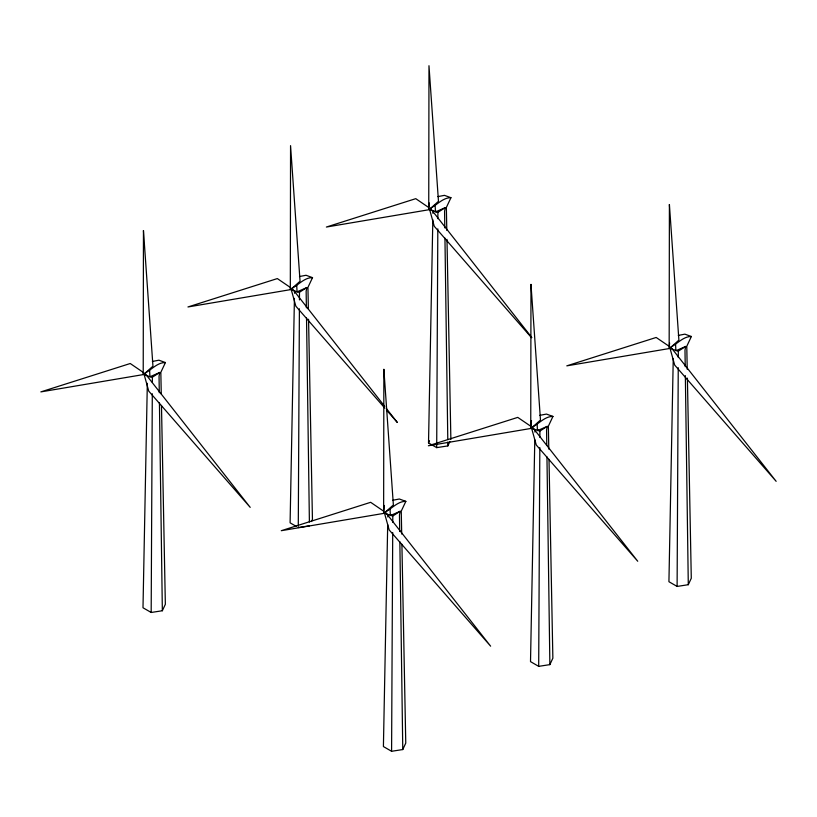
<?xml version="1.0" encoding="UTF-8"?>
<svg xmlns="http://www.w3.org/2000/svg" width="817" height="817" viewBox="0 0 817 817"><rect width="100%" height="100%" fill="white"/><g stroke="black" fill="none" stroke-linecap="round" stroke-linejoin="round"><path stroke-width="1.23" d="M161.48 405.457L165.351 604.294L162.348 610.748L151.176 612.474L152.299 393.733M152.36 382.285L152.381 377.199L159.764 372.46L159.049 376.167L159.284 392.742M298.287 526.281L299.4 308.806M299.451 299.9L299.482 292.272L306.865 287.533L306.15 291.24L306.385 307.815M401.903 544.255L405.763 743.102L402.771 749.557L391.588 751.283L392.711 532.531M392.763 522.359L392.803 516.007L400.187 511.268L399.472 514.965L399.697 531.54M449.871 441.599L447.869 445.908L436.697 447.634L437.82 228.883M437.871 218.711L437.912 212.349L445.285 207.62L444.571 211.317L444.805 227.892M549.004 459.328L552.864 658.175L549.872 664.629L538.689 666.355L539.823 447.604M539.874 437.432L539.904 431.07L547.288 426.341L546.573 430.038L546.787 445.336M687.393 378.138L691.284 578.252L688.292 584.706L677.109 586.432L678.243 367.691M678.294 357.519L678.324 351.157L685.708 346.428L684.993 350.125L685.228 366.7M147.326 383.306L142.995 607.756L151.176 612.474M294.426 298.379L290.096 522.829L296.234 526.373M294.528 293.272L294.58 290.729M387.697 524.667L383.408 746.554L391.588 751.283M387.85 517.008L387.891 514.465M436.697 447.634L428.517 442.906L432.826 219.732M432.949 213.36L433 210.806M534.798 439.73L530.509 661.627L538.689 666.355M534.951 432.081L535.002 429.528M673.249 358.54L668.929 581.714L677.109 586.432M384.388 505.457L383.653 513.035L392.803 516.007L390.843 514.873M429.333 202.973L428.762 209.387L437.912 212.349L435.951 211.225M531.489 420.53L530.754 428.108L539.904 431.07L537.954 429.946M669.593 342.946L669.174 348.195L678.324 351.157M311.451 521.522L312.441 519.367L308.56 319.253M428.517 442.906L429.517 440.761M152.36 361.461L158.927 360.195L165.422 362.554L160.837 372.317L161.255 393.988M299.461 276.534L306.028 275.268L312.523 277.627L307.938 287.39L308.356 309.061M437.881 196.611L444.448 195.355L450.943 197.704L446.358 207.467L446.807 230.414M392.773 500.259L399.35 499.003L405.845 501.362L401.259 511.115L401.698 534.063M539.874 415.332L546.45 414.076L552.946 416.435L548.36 426.188L548.799 449.136M678.294 335.419L684.871 334.153L691.366 336.512L686.78 346.275L687.22 369.223M165.422 362.554C156.721 362.309 150.154 371.408 143.159 373.972M312.523 277.627C303.822 277.382 297.255 286.481 290.26 289.044M450.943 197.704C442.242 197.469 435.675 206.558 428.68 209.121M405.845 501.362C397.144 501.107 390.577 510.216 383.582 512.77M552.946 416.435C544.245 416.18 537.678 425.289 530.682 427.842M691.366 336.512C682.665 336.257 676.098 345.366 669.103 347.93M445.285 207.62L435.471 211.93L435.124 205.057M306.865 287.533L297.051 291.853L290.341 289.31L290.26 287.574M159.764 372.46L149.95 376.78L143.241 374.237L143.159 372.501M685.708 346.428L675.894 350.738L675.536 343.865M547.288 426.341L537.474 430.651L537.116 423.778M400.187 511.268L390.373 515.578L390.015 508.705M298.276 527.547L309.449 525.821M299.482 292.272L297.051 291.853L296.704 284.97M152.381 377.199L149.95 376.78L149.593 369.907M531.54 337.717L434.266 226.278L429.64 209.612L326.371 227.044L415.761 198.664L428.741 207.518L428.976 65.717L438.474 201.319L430.467 208.447L531.806 337.523M384.736 408.03L295.846 306.191L291.22 289.524L187.951 306.967L277.341 278.577L290.321 287.441L290.556 145.64L300.053 281.242L292.047 288.36L384.736 406.427M386.41 409.95L397.307 422.44L386.308 408.429M446.981 239.34L450.872 439.454M685.351 375.626L688.292 584.706M546.951 456.815L549.872 664.629M444.948 238.094L447.787 439.526M447.818 442.079L447.869 445.908M399.85 541.742L402.771 749.557M306.528 318.007L309.398 522.002M159.427 402.934L162.348 610.748M143.455 230.568L143.22 372.368L130.24 363.514L40.85 391.894L144.119 374.452L148.745 391.129L250.206 507.367L144.946 373.298L152.953 366.169L143.455 230.568M383.867 369.366L383.633 511.176L370.652 502.312L281.273 530.703L384.531 513.26L389.168 529.927L490.629 646.176L385.358 512.096L393.375 504.977L383.867 369.366M530.979 284.439L530.744 426.239L517.753 417.385L428.374 445.765L531.632 428.333L536.269 444.999L637.73 561.248L532.47 427.168L540.476 420.04L530.979 284.439M669.399 204.526L669.164 346.326L656.174 337.462L566.794 365.853L670.052 348.41L674.689 365.087L776.15 481.325L670.89 347.256L678.896 340.127L669.399 204.526"/></g></svg>
